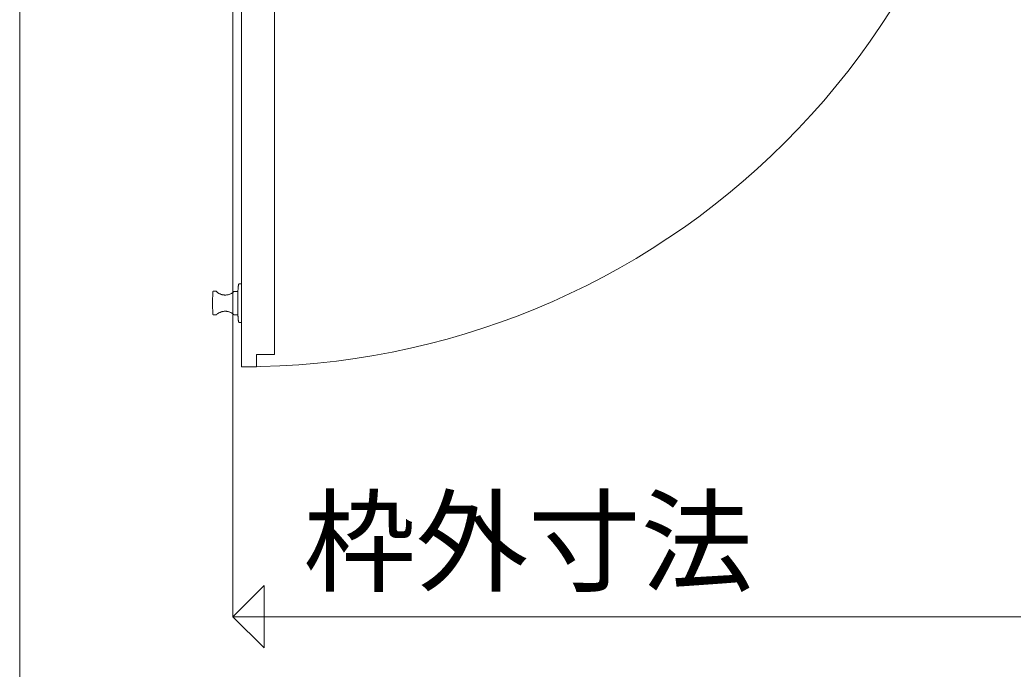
# Model space of a CAD drawing. Units: millimetres at full size, sheet at 1:30; details may follow other scales. Extents: x -6149 to 5151, y -9003 to 3076.
# Drawn here: x 1951 to 2746, y -7066 to -6546 of the extents above; entities that cross this region are included whole.
import ezdxf
from ezdxf.enums import TextEntityAlignment as Align

# ---------------------------------------------------------------- set-up
doc = ezdxf.new("R2010")
doc.units = ezdxf.units.MM
doc.header["$LTSCALE"] = 30
doc.linetypes.add('DOUBLE_CHAIN1', pattern=[8.8, 5, -1, 0.6, -0.6, 0.6, -1])
for name, color, linetype, lineweight in [('0-0', 7, 'DOUBLE_CHAIN1', 9), ('0-3', 7, 'DOUBLE_CHAIN1', 9), ('0-6', 7, 'Continuous', 9), ('0-8', 7, 'Continuous', 9)]:
    doc.layers.add(name, color=color, linetype=linetype, lineweight=lineweight)
doc.layers.add('0-9', color=7, linetype='Continuous')
doc.styles.add('ＭＳ ゴシック', font='')
doc.styles.get('ＭＳ ゴシック').set_extended_font_data('MS Gothic')

msp = doc.modelspace()

# ---------------------------------------------------------------- linework, layer by layer
at = {"layer": '0-0', "linetype": 'Continuous'}
for points in [[(1950.65, -1122.83), (1950.65, -3242.83), (1950.65, -5162.83), (1950.65, -7082.83), (1950.65, -9002.83)], [(1950.65, -3242.83), (1950.65, -5162.83), (1950.65, -7082.83), (1950.65, -9002.83)]]:
    msp.add_lwpolyline(points, dxfattribs=at)
at = {"layer": '0-3', "color": 3, "linetype": 'Continuous'}
for p, q in [((2128.15, -6208.83), (2128.15, -6823.83)), ((2154.45, -6208.83), (2154.45, -6813.83)), ((2140.15, -6813.83), (2154.45, -6813.83)), ((2140.15, -6823.83), (2140.15, -6813.83)), ((2128.15, -6823.83), (2140.15, -6823.83))]:
    msp.add_line(p, q, dxfattribs=at)
at = {"layer": '0-3', "color": 4}
for p, q in [((2126.58, -6757.33), (2128.15, -6757.33)), ((2128.15, -6788.33), (2128.15, -6757.33)), ((2107.64, -6763.28), (2105.65, -6763.28)), ((2122.33, -6763.43), (2125.15, -6763.43)), ((2125.15, -6782.38), (2125.15, -6763.28)), ((2107.64, -6782.23), (2105.65, -6782.23)), ((2122.33, -6782.23), (2125.15, -6782.23)), ((2126.58, -6788.33), (2128.15, -6788.33))]:
    msp.add_line(p, q, dxfattribs=at)
at = {"layer": '0-3', "color": 3, "linetype": 'Continuous'}
msp.add_arc((2128.95, -6209.63), 614.2, 269.92537, 0, dxfattribs=at)
at = {"layer": '0-3', "color": 4}
for centre, radius, start, end in [((2126.58, -6758.33), 1, 90, 174.01083), ((2264.9, -6772.68), 160, 176.80127, 180.02626), ((2105.65, -6763.78), 0.5, 90, 176.80127), ((2107.64, -6763.78), 0.5, 46.91104, 90), ((2114.99, -6756.07), 10.25, 226.91104, 313.08896), ((2122.33, -6763.93), 0.5, 90, 133.08896), ((2264.83, -6772.83), 140, 174.01083, 176.08857), ((2264.9, -6772.83), 160, 179.97374, 183.19873), ((2114.99, -6789.58), 10.25, 46.91104, 133.08896), ((2105.65, -6781.73), 0.5, 183.19873, 270), ((2107.64, -6781.73), 0.5, 270, 313.08896), ((2122.33, -6781.73), 0.5, 226.91104, 270), ((2264.83, -6772.83), 140, 183.91143, 185.98641), ((2126.58, -6787.33), 1, 185.98641, 270)]:
    msp.add_arc(centre, radius, start, end, dxfattribs=at)
at = {"layer": '0-6'}
msp.add_line((2121.14, -7023.83), (3880.16, -7023.83), dxfattribs=at)
at = {"layer": '0-8'}
for p, q in [((2121.14, -7023.83), (2121.14, -6408.83)), ((2121.14, -7023.83), (2146.14, -6998.83)), ((2146.14, -6998.83), (2146.14, -7048.83)), ((2121.14, -7023.83), (2146.14, -7048.83))]:
    msp.add_line(p, q, dxfattribs=at)

# ---------------------------------------------------------------- texts
at = {"layer": '0-9', "style": 'ＭＳ ゴシック'}
msp.add_text('枠外寸法', height=65.98, dxfattribs=at).set_placement((2177.56, -7016.54), align=Align.BOTTOM_LEFT)

doc.saveas('drawing.dxf')
